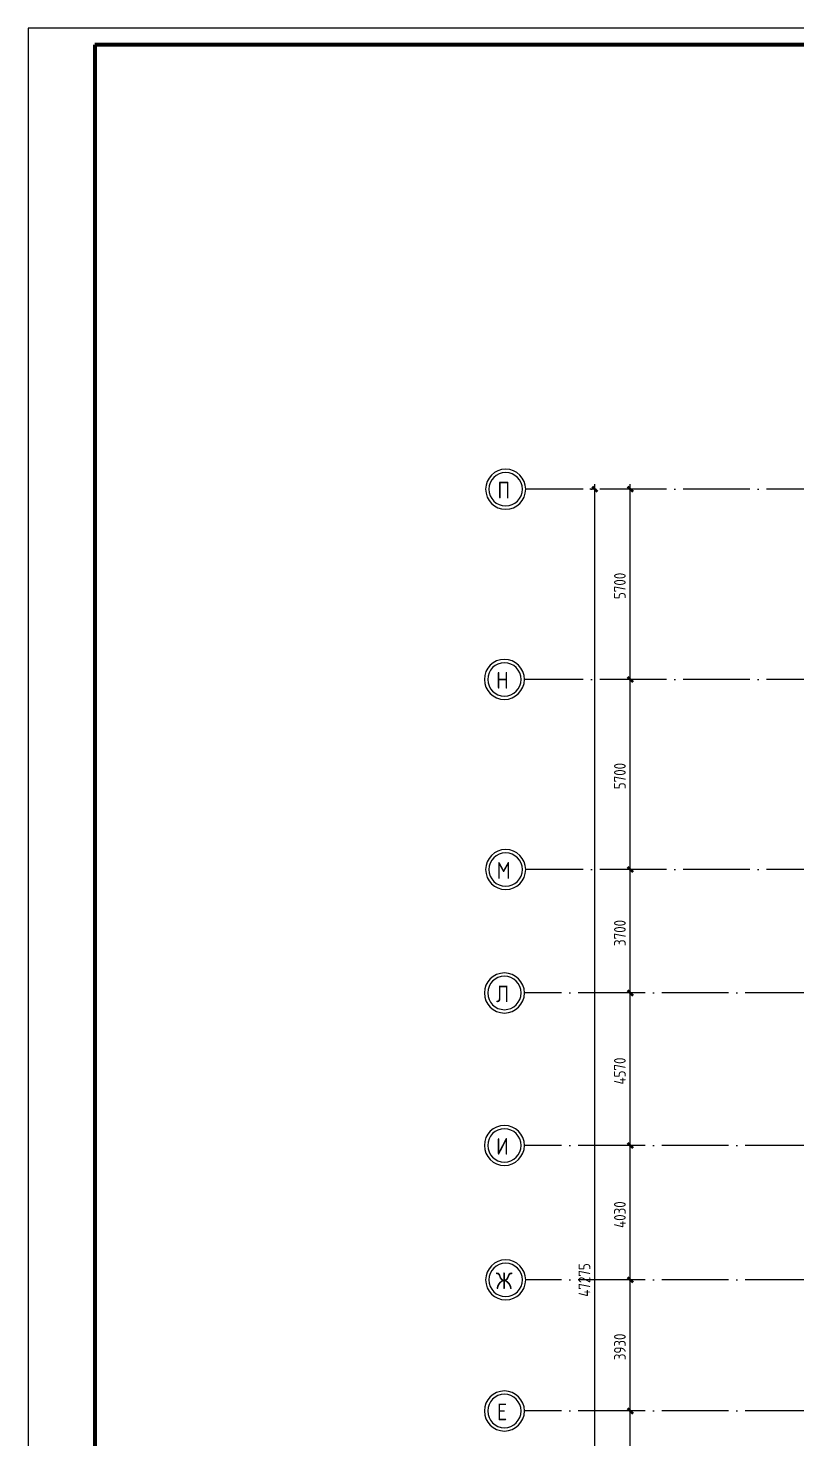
# Model space of a CAD drawing. Header units: millimetres. Extents: x -259809 to 472825, y -397243 to 31861.
# Drawn here: x 78848 to 101877, y -352775 to -310493 of the extents above; entities that cross this region are included whole.
import ezdxf

# ---------------------------------------------------------------- set-up
doc = ezdxf.new("R2010")
doc.units = ezdxf.units.MM
doc.linetypes.add('ADSK_Линия сетки', pattern=[25, 20, -2.5, 0, -2.5])
for name, color, linetype, lineweight in [('Оси', 252, 'Continuous', 9), ('ОФ_рамка', 8, 'Continuous', 60), ('Размеры', 7, 'Continuous', 9)]:
    doc.layers.add(name, color=color, linetype=linetype, lineweight=lineweight)
doc.styles.add('GOST Common_1', font='', dxfattribs={"height": 250})
doc.styles.add('GOST Common_3', font='', dxfattribs={"height": 3.5})
doc.styles.get('GOST Common_1').set_extended_font_data('GOST type B')
doc.styles.get('GOST Common_3').set_extended_font_data('GOST 2.304 type A')

# ---------------------------------------------------------------- blocks, each defined once
blk = doc.blocks.new('А0')
at = {"layer": 'ОФ_рамка', "color": 0, "linetype": 'Continuous', "lineweight": 5, "ltscale": 100}
for points in [[(341068, -309617), (222168, -309617)], [(222168, -309617), (222168, -393717)]]:
    blk.add_lwpolyline(points, dxfattribs=at)
at = {"layer": 'ОФ_рамка', "color": 0, "linetype": 'Continuous', "ltscale": 100}
for points in [[(340568, -310117), (224168, -310117)], [(224168, -310117), (224168, -393217)]]:
    blk.add_lwpolyline(points, dxfattribs=at)
blk = doc.blocks.new('2 этаж')
at = {"layer": 'Оси', "color": 251, "linetype": 'ADSK_Линия сетки', "ltscale": 100, "true_color": 0x636466}
for p, q in [((165326, 28361), (93604, 28361)), ((165326, 22661), (93566, 22661)), ((165326, 16961), (93604, 16961)), ((139683, 13261), (93566, 13261)), ((139683, 8691), (93566, 8691)), ((139683, 4661), (93604, 4661)), ((139683, 731), (93566, 731))]:
    blk.add_line(p, q, dxfattribs=at)
at = {"layer": 'Оси', "color": 251, "lineweight": 20, "true_color": 0x636466}
for centre, radius, start, end in [((93004, 28361), 600, 90, 270), ((93004, 28361), 500, 90, 270), ((93004, 28361), 600, 270, 90), ((93004, 28361), 500, 270, 90), ((92966, 22661), 600, 90, 270), ((92966, 22661), 600, 270, 90), ((92966, 22661), 500, 90, 270), ((92966, 22661), 500, 270, 90), ((93004, 16961), 600, 90, 270), ((93004, 16961), 500, 90, 270), ((93004, 16961), 600, 270, 90), ((93004, 16961), 500, 270, 90), ((92966, 13261), 600, 90, 270), ((92966, 13261), 500, 90, 270), ((92966, 13261), 600, 270, 90), ((92966, 13261), 500, 270, 90), ((92966, 8691), 600, 90, 270), ((92966, 8691), 500, 90, 270), ((92966, 8691), 600, 270, 90), ((92966, 8691), 500, 270, 90), ((93004, 4661), 600, 90, 270), ((93004, 4661), 500, 90, 270), ((93004, 4661), 600, 270, 90), ((93004, 4661), 500, 270, 90), ((92966, 731), 600, 90, 270), ((92966, 731), 600, 270, 90), ((92966, 731), 500, 90, 270), ((92966, 731), 500, 270, 90)]:
    blk.add_arc(centre, radius, start, end, dxfattribs=at)
at = {"layer": 'Размеры', "color": 251, "lineweight": 20, "true_color": 0x636466}
for p, q in [((95676, 28361), (95526, 28361)), ((95676, -18880), (95676, 28511)), ((95676, 28361), (95726, 28361)), ((96739, 28361), (96589, 28361)), ((96739, 22661), (96739, 28511)), ((96739, 28361), (96789, 28361)), ((96739, 22661), (96589, 22661)), ((96739, 22661), (96589, 22661)), ((96739, 16961), (96739, 22661)), ((96739, 22661), (96789, 22661)), ((96739, 22661), (96789, 22661)), ((96739, 16961), (96589, 16961)), ((96739, 16961), (96589, 16961)), ((96739, 13261), (96739, 16961)), ((96739, 16961), (96789, 16961)), ((96739, 16961), (96789, 16961)), ((96739, 13261), (96589, 13261)), ((96739, 13261), (96589, 13261)), ((96739, 8691), (96739, 13261)), ((96739, 13261), (96789, 13261)), ((96739, 13261), (96789, 13261)), ((96739, 8691), (96589, 8691)), ((96739, 8691), (96589, 8691)), ((96739, 4661), (96739, 8691)), ((96739, 8691), (96789, 8691)), ((96739, 8691), (96789, 8691)), ((96739, 4661), (96589, 4661)), ((96739, 4661), (96589, 4661)), ((96739, 731), (96739, 4661)), ((96739, 4661), (96789, 4661)), ((96739, 4661), (96789, 4661)), ((96739, 731), (96589, 731)), ((96739, 731), (96589, 731)), ((96739, -2039), (96739, 731)), ((96739, 731), (96789, 731)), ((96739, 731), (96789, 731))]:
    blk.add_line(p, q, dxfattribs=at)
at = {"layer": 'Размеры', "color": 251, "lineweight": 40, "true_color": 0x636466}
for p, q in [((95676, 28361), (95606, 28431)), ((95676, 28361), (95747, 28290)), ((96739, 28361), (96668, 28431)), ((96739, 28361), (96810, 28290)), ((96739, 22661), (96668, 22731)), ((96739, 22661), (96668, 22731)), ((96739, 22661), (96810, 22590)), ((96739, 22661), (96810, 22590)), ((96739, 16961), (96668, 17031)), ((96739, 16961), (96668, 17031)), ((96739, 16961), (96810, 16890)), ((96739, 16961), (96810, 16890)), ((96739, 13261), (96668, 13331)), ((96739, 13261), (96668, 13331)), ((96739, 13261), (96810, 13190)), ((96739, 13261), (96810, 13190)), ((96739, 8691), (96668, 8761)), ((96739, 8691), (96668, 8761)), ((96739, 8691), (96810, 8620)), ((96739, 8691), (96810, 8620)), ((96739, 4661), (96668, 4731)), ((96739, 4661), (96668, 4731)), ((96739, 4661), (96810, 4590)), ((96739, 4661), (96810, 4590)), ((96739, 731), (96668, 801)), ((96739, 731), (96668, 801)), ((96739, 731), (96810, 660)), ((96739, 731), (96810, 660))]:
    blk.add_line(p, q, dxfattribs=at)
at = {"layer": 'Оси', "color": 251, "true_color": 0x636466, "style": 'GOST Common_1', "width": 0.9}
for s, p in [('П', (92757, 28085)), ('Н', (92719, 22385)), ('М', (92733, 16685)), ('Л', (92716, 12985)), ('И', (92719, 8415)), ('Ж', (92709, 4385)), ('Е', (92740, 455))]:
    blk.add_text(s, height=500, dxfattribs=at).set_placement(p)
at = {"layer": 'Размеры', "color": 251, "lineweight": 20, "true_color": 0x636466, "char_height": 350, "attachment_point": 1, "rotation": 90, "line_spacing_factor": 1.022761, "style": 'GOST Common_3'}
for s, insert, width in [('5700', (96251, 25069), 1059.58), ('5700', (96251, 19369), 1059.58), ('3700', (96251, 14669), 1059.58), ('4570', (96251, 10519), 1095.38), ('4030', (96251, 6219), 1095.38), ('47275', (95189, 4156), 1360.27), ('3930', (96251, 2254), 1059.58)]:
    blk.add_mtext(s, dxfattribs=dict(at, insert=insert, width=width))

msp = doc.modelspace()

# ---------------------------------------------------------------- block references
msp.add_blockref('2 этаж', (150, -352673))
at = {"layer": 'ОФ_рамка', "color": 0, "lineweight": -2}
msp.add_blockref('А0', (-143320, -876), dxfattribs=at)

doc.saveas('drawing.dxf')
